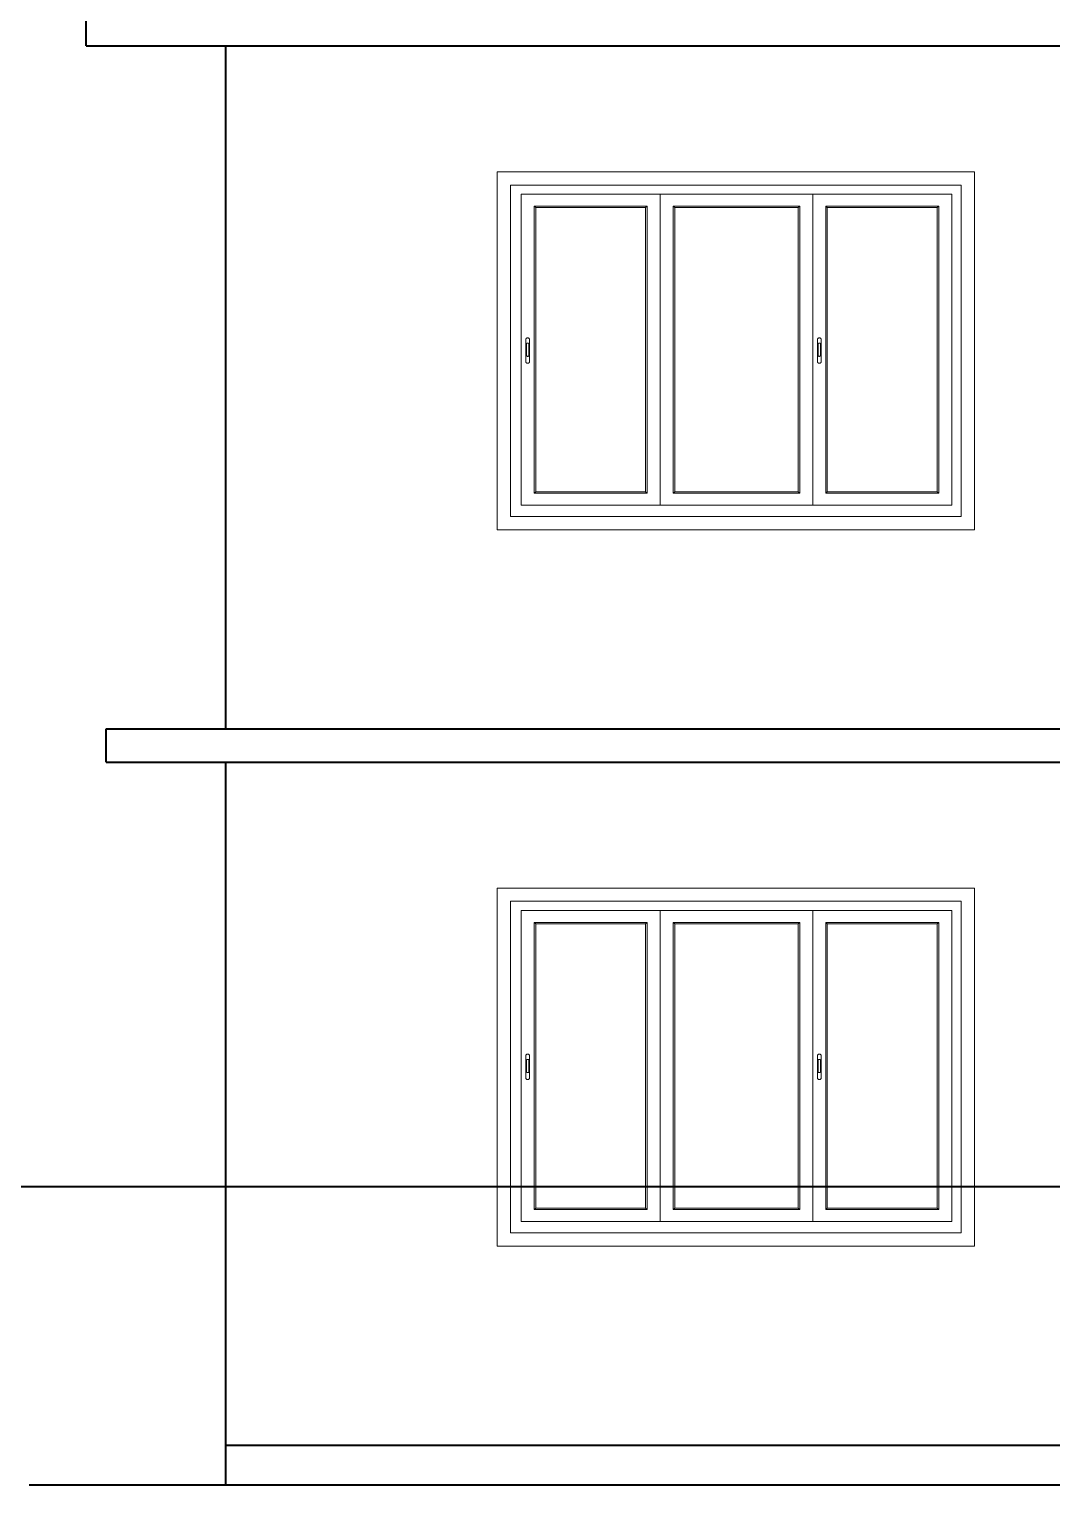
# Model space of a CAD drawing. Header units: inches. Extents: x 141029 to 166402, y -23568 to -18036.
# Drawn here: x 149451.2 to 149605.5, y -22567 to -22347.5 of the extents above; entities that cross this region are included whole.
import ezdxf

# ---------------------------------------------------------------- set-up
doc = ezdxf.new("R2010")
doc.units = ezdxf.units.IN
doc.header["$LTSCALE"] = 0.5
doc.header["$MEASUREMENT"] = 0
for name, color, linetype, lineweight in [('PARAPET', 50, 'Continuous', 13), ('wall', 1, 'Continuous', 40), ('window', 4, 'Continuous', 13)]:
    doc.layers.add(name, color=color, linetype=linetype, lineweight=lineweight)

msp = doc.modelspace()

# ---------------------------------------------------------------- linework, layer by layer
at = {"layer": 'PARAPET'}
for p, q in [((149537.09, -22368.99), (149521.78, -22368.99)), ((149521.78, -22368.99), (149521.78, -22382.22)), ((149577.11, -22368.99), (149537.09, -22368.99)), ((149593.78, -22368.99), (149577.11, -22368.99)), ((149593.78, -22382.22), (149593.78, -22368.99)), ((149523.78, -22370.99), (149523.78, -22382.22)), ((149537.09, -22370.99), (149523.78, -22370.99)), ((149577.11, -22370.99), (149537.09, -22370.99)), ((149591.78, -22370.99), (149577.11, -22370.99)), ((149591.78, -22382.22), (149591.78, -22370.99)), ((149521.78, -22382.22), (149521.78, -22406.18)), ((149523.78, -22382.22), (149523.78, -22406.18)), ((149591.78, -22406.18), (149591.78, -22382.22)), ((149593.78, -22406.18), (149593.78, -22382.22)), ((149521.78, -22406.18), (149521.78, -22422.99)), ((149523.78, -22406.18), (149523.78, -22420.99)), ((149591.78, -22420.99), (149591.78, -22406.18)), ((149593.78, -22422.99), (149593.78, -22406.18)), ((149523.78, -22420.99), (149537.09, -22420.99)), ((149537.09, -22420.99), (149577.11, -22420.99)), ((149577.11, -22420.99), (149591.78, -22420.99)), ((149521.78, -22422.99), (149537.09, -22422.99)), ((149537.09, -22422.99), (149577.11, -22422.99)), ((149577.11, -22422.99), (149593.78, -22422.99)), ((149521.78, -22476.99), (149521.78, -22490.22)), ((149537.09, -22476.99), (149521.78, -22476.99)), ((149523.78, -22478.99), (149523.78, -22490.22)), ((149537.09, -22478.99), (149523.78, -22478.99)), ((149577.11, -22476.99), (149537.09, -22476.99)), ((149577.11, -22478.99), (149537.09, -22478.99)), ((149593.78, -22476.99), (149577.11, -22476.99)), ((149591.78, -22478.99), (149577.11, -22478.99)), ((149591.78, -22490.22), (149591.78, -22478.99)), ((149593.78, -22490.22), (149593.78, -22476.99)), ((149521.78, -22490.22), (149521.78, -22514.18)), ((149523.78, -22490.22), (149523.78, -22514.18)), ((149591.78, -22514.18), (149591.78, -22490.22)), ((149593.78, -22514.18), (149593.78, -22490.22)), ((149521.78, -22514.18), (149521.78, -22530.99)), ((149523.78, -22514.18), (149523.78, -22528.99)), ((149591.78, -22528.99), (149591.78, -22514.18)), ((149593.78, -22530.99), (149593.78, -22514.18)), ((149523.78, -22528.99), (149537.09, -22528.99)), ((149537.09, -22528.99), (149577.11, -22528.99)), ((149577.11, -22528.99), (149591.78, -22528.99)), ((149521.78, -22530.99), (149537.09, -22530.99)), ((149537.09, -22530.99), (149577.11, -22530.99)), ((149577.11, -22530.99), (149593.78, -22530.99))]:
    msp.add_line(p, q, dxfattribs=at)
at = {"layer": 'wall'}
for p, q in [((149459.78, -22349.99), (149459.78, -22308.99)), ((149459.78, -22349.99), (149765.78, -22349.99)), ((149480.78, -22349.99), (149480.78, -22452.99)), ((149462.78, -22452.99), (149765.78, -22452.99)), ((149462.78, -22457.99), (149462.78, -22452.99)), ((149462.78, -22457.99), (149766.78, -22457.99)), ((149480.78, -22457.99), (149480.78, -22566.99)), ((149480.78, -22560.99), (149748.78, -22560.99)), ((149451.17, -22566.99), (149780.69, -22566.99))]:
    msp.add_line(p, q, dxfattribs=at)
msp.add_xline((165204.7, -22521.97), (1, 0), dxfattribs=at)
at = {"layer": 'window'}
for p, q in [((149525.39, -22382.22), (149525.39, -22372.38)), ((149537.09, -22372.38), (149525.39, -22372.38)), ((149577.11, -22372.38), (149537.09, -22372.38)), ((149546.39, -22372.38), (149546.39, -22382.22)), ((149569.39, -22372.38), (149569.39, -22382.22)), ((149590.39, -22372.38), (149577.11, -22372.38)), ((149590.39, -22372.38), (149590.39, -22382.22)), ((149527.36, -22382.22), (149527.36, -22374.18)), ((149527.36, -22374.18), (149537.09, -22374.18)), ((149527.6, -22374.4), (149527.36, -22374.18)), ((149527.6, -22382.22), (149527.6, -22374.4)), ((149537.09, -22374.4), (149527.6, -22374.4)), ((149537.09, -22374.18), (149544.43, -22374.18)), ((149544.18, -22374.4), (149537.09, -22374.4)), ((149544.18, -22374.4), (149544.43, -22374.18)), ((149544.18, -22374.4), (149544.18, -22382.22)), ((149544.43, -22374.18), (149544.43, -22382.22)), ((149567.43, -22374.18), (149548.36, -22374.18)), ((149548.36, -22374.18), (149548.36, -22382.22)), ((149548.6, -22374.4), (149548.36, -22374.18)), ((149548.6, -22374.4), (149548.6, -22382.22)), ((149548.6, -22374.4), (149567.18, -22374.4)), ((149567.18, -22374.4), (149567.43, -22374.18)), ((149567.18, -22382.22), (149567.18, -22374.4)), ((149567.43, -22382.22), (149567.43, -22374.18)), ((149571.36, -22382.22), (149571.36, -22374.18)), ((149571.36, -22374.18), (149577.11, -22374.18)), ((149571.6, -22374.4), (149571.36, -22374.18)), ((149571.6, -22382.22), (149571.6, -22374.4)), ((149577.11, -22374.4), (149571.6, -22374.4)), ((149577.11, -22374.18), (149588.43, -22374.18)), ((149588.18, -22374.4), (149577.11, -22374.4)), ((149588.18, -22374.4), (149588.43, -22374.18)), ((149588.18, -22374.4), (149588.18, -22382.22)), ((149588.43, -22374.18), (149588.43, -22382.22)), ((149525.39, -22406.18), (149525.39, -22382.22)), ((149527.36, -22406.18), (149527.36, -22382.22)), ((149527.6, -22406.18), (149527.6, -22382.22)), ((149544.18, -22382.22), (149544.18, -22406.18)), ((149544.43, -22382.22), (149544.43, -22406.18)), ((149546.39, -22382.22), (149546.39, -22406.18)), ((149548.36, -22382.22), (149548.36, -22406.18)), ((149548.6, -22382.22), (149548.6, -22406.18)), ((149567.18, -22406.18), (149567.18, -22382.22)), ((149567.43, -22406.18), (149567.43, -22382.22)), ((149569.39, -22382.22), (149569.39, -22406.18)), ((149571.36, -22406.18), (149571.36, -22382.22)), ((149571.6, -22406.18), (149571.6, -22382.22)), ((149588.18, -22382.22), (149588.18, -22406.18)), ((149588.43, -22382.22), (149588.43, -22406.18)), ((149590.39, -22382.22), (149590.39, -22406.18)), ((149526.12, -22394.22), (149526.13, -22394.19)), ((149526.12, -22394.26), (149526.13, -22394.19)), ((149526.12, -22394.26), (149526.12, -22394.22)), ((149526.12, -22397.65), (149526.12, -22394.26)), ((149526.13, -22394.19), (149526.15, -22394.16)), ((149526.15, -22394.16), (149526.17, -22394.13)), ((149526.2, -22394.1), (149526.17, -22394.13)), ((149526.23, -22394.08), (149526.2, -22394.1)), ((149526.22, -22394.93), (149526.21, -22394.95)), ((149526.21, -22394.95), (149526.21, -22394.98)), ((149526.21, -22394.98), (149526.21, -22396.68)), ((149526.23, -22394.91), (149526.22, -22394.93)), ((149526.23, -22394.08), (149526.27, -22394.06)), ((149526.24, -22394.89), (149526.23, -22394.91)), ((149526.26, -22394.87), (149526.24, -22394.89)), ((149526.28, -22394.86), (149526.26, -22394.87)), ((149526.3, -22394.05), (149526.27, -22394.06)), ((149526.31, -22394.84), (149526.28, -22394.86)), ((149526.35, -22394.04), (149526.3, -22394.05)), ((149526.33, -22394.84), (149526.31, -22394.84)), ((149526.36, -22394.83), (149526.33, -22394.84)), ((149526.39, -22394.04), (149526.35, -22394.04)), ((149526.39, -22394.83), (149526.36, -22394.83)), ((149526.43, -22394.04), (149526.39, -22394.04)), ((149526.42, -22394.83), (149526.39, -22394.83)), ((149526.44, -22394.84), (149526.42, -22394.83)), ((149526.43, -22394.04), (149526.47, -22394.05)), ((149526.47, -22394.84), (149526.44, -22394.84)), ((149526.47, -22394.05), (149526.51, -22394.06)), ((149526.5, -22394.86), (149526.47, -22394.84)), ((149526.52, -22394.87), (149526.5, -22394.86)), ((149526.51, -22394.06), (149526.55, -22394.08)), ((149526.54, -22394.89), (149526.52, -22394.87)), ((149526.55, -22394.91), (149526.54, -22394.89)), ((149526.55, -22394.08), (149526.58, -22394.1)), ((149526.56, -22394.93), (149526.55, -22394.91)), ((149526.57, -22394.95), (149526.56, -22394.93)), ((149526.57, -22394.98), (149526.57, -22394.95)), ((149526.57, -22396.68), (149526.57, -22394.98)), ((149526.58, -22394.1), (149526.61, -22394.13)), ((149526.63, -22394.16), (149526.61, -22394.13)), ((149526.65, -22394.19), (149526.63, -22394.16)), ((149526.66, -22394.22), (149526.65, -22394.19)), ((149526.66, -22394.22), (149526.66, -22394.26)), ((149526.66, -22394.26), (149526.66, -22397.65)), ((149570.12, -22394.22), (149570.13, -22394.19)), ((149570.12, -22394.26), (149570.13, -22394.19)), ((149570.12, -22394.26), (149570.12, -22394.22)), ((149570.12, -22397.65), (149570.12, -22394.26)), ((149570.13, -22394.19), (149570.15, -22394.16)), ((149570.15, -22394.16), (149570.17, -22394.13)), ((149570.2, -22394.1), (149570.17, -22394.13)), ((149570.23, -22394.08), (149570.2, -22394.1)), ((149570.22, -22394.93), (149570.21, -22394.95)), ((149570.21, -22394.95), (149570.21, -22394.98)), ((149570.21, -22394.98), (149570.21, -22396.68)), ((149570.23, -22394.91), (149570.22, -22394.93)), ((149570.23, -22394.08), (149570.27, -22394.06)), ((149570.24, -22394.89), (149570.23, -22394.91)), ((149570.26, -22394.87), (149570.24, -22394.89)), ((149570.28, -22394.86), (149570.26, -22394.87)), ((149570.3, -22394.05), (149570.27, -22394.06)), ((149570.31, -22394.84), (149570.28, -22394.86)), ((149570.35, -22394.04), (149570.3, -22394.05)), ((149570.33, -22394.84), (149570.31, -22394.84)), ((149570.36, -22394.83), (149570.33, -22394.84)), ((149570.39, -22394.04), (149570.35, -22394.04)), ((149570.39, -22394.83), (149570.36, -22394.83)), ((149570.43, -22394.04), (149570.39, -22394.04)), ((149570.42, -22394.83), (149570.39, -22394.83)), ((149570.44, -22394.84), (149570.42, -22394.83)), ((149570.43, -22394.04), (149570.47, -22394.05)), ((149570.47, -22394.84), (149570.44, -22394.84)), ((149570.47, -22394.05), (149570.51, -22394.06)), ((149570.5, -22394.86), (149570.47, -22394.84)), ((149570.52, -22394.87), (149570.5, -22394.86)), ((149570.51, -22394.06), (149570.55, -22394.08)), ((149570.54, -22394.89), (149570.52, -22394.87)), ((149570.55, -22394.91), (149570.54, -22394.89)), ((149570.55, -22394.08), (149570.58, -22394.1)), ((149570.56, -22394.93), (149570.55, -22394.91)), ((149570.57, -22394.95), (149570.56, -22394.93)), ((149570.57, -22394.98), (149570.57, -22394.95)), ((149570.57, -22396.68), (149570.57, -22394.98)), ((149570.58, -22394.1), (149570.61, -22394.13)), ((149570.63, -22394.16), (149570.61, -22394.13)), ((149570.65, -22394.19), (149570.63, -22394.16)), ((149570.66, -22394.22), (149570.65, -22394.19)), ((149570.66, -22394.22), (149570.66, -22394.26)), ((149570.66, -22394.26), (149570.66, -22397.65)), ((149526.12, -22397.68), (149526.12, -22397.65)), ((149526.13, -22397.72), (149526.12, -22397.68)), ((149526.13, -22397.72), (149526.15, -22397.75)), ((149526.15, -22397.75), (149526.17, -22397.78)), ((149526.17, -22397.78), (149526.2, -22397.81)), ((149526.21, -22396.71), (149526.21, -22396.68)), ((149526.22, -22396.73), (149526.21, -22396.71)), ((149526.23, -22396.75), (149526.22, -22396.73)), ((149526.24, -22396.77), (149526.23, -22396.75)), ((149526.26, -22396.79), (149526.24, -22396.77)), ((149526.28, -22396.8), (149526.26, -22396.79)), ((149526.31, -22396.82), (149526.28, -22396.8)), ((149526.33, -22396.82), (149526.31, -22396.82)), ((149526.36, -22396.83), (149526.33, -22396.82)), ((149526.39, -22396.83), (149526.36, -22396.83)), ((149526.42, -22396.83), (149526.39, -22396.83)), ((149526.44, -22396.82), (149526.42, -22396.83)), ((149526.47, -22396.82), (149526.44, -22396.82)), ((149526.5, -22396.8), (149526.47, -22396.82)), ((149526.52, -22396.79), (149526.5, -22396.8)), ((149526.54, -22396.77), (149526.52, -22396.79)), ((149526.55, -22396.75), (149526.54, -22396.77)), ((149526.56, -22396.73), (149526.55, -22396.75)), ((149526.57, -22396.71), (149526.56, -22396.73)), ((149526.57, -22396.68), (149526.57, -22396.71)), ((149526.58, -22397.81), (149526.61, -22397.78)), ((149526.61, -22397.78), (149526.63, -22397.75)), ((149526.65, -22397.72), (149526.63, -22397.75)), ((149526.66, -22397.65), (149526.65, -22397.72)), ((149526.66, -22397.68), (149526.65, -22397.72)), ((149526.66, -22397.68), (149526.66, -22397.65)), ((149570.12, -22397.68), (149570.12, -22397.65)), ((149570.13, -22397.72), (149570.12, -22397.68)), ((149570.13, -22397.72), (149570.15, -22397.75)), ((149570.15, -22397.75), (149570.17, -22397.78)), ((149570.17, -22397.78), (149570.2, -22397.81)), ((149570.21, -22396.71), (149570.21, -22396.68)), ((149570.22, -22396.73), (149570.21, -22396.71)), ((149570.23, -22396.75), (149570.22, -22396.73)), ((149570.24, -22396.77), (149570.23, -22396.75)), ((149570.26, -22396.79), (149570.24, -22396.77)), ((149570.28, -22396.8), (149570.26, -22396.79)), ((149570.31, -22396.82), (149570.28, -22396.8)), ((149570.33, -22396.82), (149570.31, -22396.82)), ((149570.36, -22396.83), (149570.33, -22396.82)), ((149570.39, -22396.83), (149570.36, -22396.83)), ((149570.42, -22396.83), (149570.39, -22396.83)), ((149570.44, -22396.82), (149570.42, -22396.83)), ((149570.47, -22396.82), (149570.44, -22396.82)), ((149570.5, -22396.8), (149570.47, -22396.82)), ((149570.52, -22396.79), (149570.5, -22396.8)), ((149570.54, -22396.77), (149570.52, -22396.79)), ((149570.55, -22396.75), (149570.54, -22396.77)), ((149570.56, -22396.73), (149570.55, -22396.75)), ((149570.57, -22396.71), (149570.56, -22396.73)), ((149570.57, -22396.68), (149570.57, -22396.71)), ((149570.58, -22397.81), (149570.61, -22397.78)), ((149570.61, -22397.78), (149570.63, -22397.75)), ((149570.65, -22397.72), (149570.63, -22397.75)), ((149570.66, -22397.65), (149570.65, -22397.72)), ((149570.66, -22397.68), (149570.65, -22397.72)), ((149570.66, -22397.68), (149570.66, -22397.65)), ((149526.23, -22397.83), (149526.2, -22397.81)), ((149526.27, -22397.85), (149526.23, -22397.83)), ((149526.27, -22397.85), (149526.3, -22397.86)), ((149526.35, -22397.87), (149526.3, -22397.86)), ((149526.39, -22397.87), (149526.35, -22397.87)), ((149526.39, -22397.87), (149526.43, -22397.87)), ((149526.43, -22397.87), (149526.47, -22397.86)), ((149526.51, -22397.85), (149526.47, -22397.86)), ((149526.55, -22397.83), (149526.51, -22397.85)), ((149526.55, -22397.83), (149526.58, -22397.81)), ((149570.23, -22397.83), (149570.2, -22397.81)), ((149570.27, -22397.85), (149570.23, -22397.83)), ((149570.27, -22397.85), (149570.3, -22397.86)), ((149570.35, -22397.87), (149570.3, -22397.86)), ((149570.39, -22397.87), (149570.35, -22397.87)), ((149570.39, -22397.87), (149570.43, -22397.87)), ((149570.43, -22397.87), (149570.47, -22397.86)), ((149570.51, -22397.85), (149570.47, -22397.86)), ((149570.55, -22397.83), (149570.51, -22397.85)), ((149570.55, -22397.83), (149570.58, -22397.81)), ((149525.39, -22419.27), (149525.39, -22406.18)), ((149527.36, -22417.47), (149527.36, -22406.18)), ((149527.6, -22417.25), (149527.6, -22406.18)), ((149544.18, -22406.18), (149544.18, -22417.25)), ((149544.43, -22406.18), (149544.43, -22417.47)), ((149546.39, -22406.18), (149546.39, -22419.27)), ((149548.36, -22406.18), (149548.36, -22417.47)), ((149548.6, -22406.18), (149548.6, -22417.25)), ((149567.18, -22417.25), (149567.18, -22406.18)), ((149567.43, -22417.47), (149567.43, -22406.18)), ((149569.39, -22406.18), (149569.39, -22419.27)), ((149571.36, -22417.47), (149571.36, -22406.18)), ((149571.6, -22417.25), (149571.6, -22406.18)), ((149588.18, -22406.18), (149588.18, -22417.25)), ((149588.43, -22406.18), (149588.43, -22417.47)), ((149590.39, -22406.18), (149590.39, -22419.27)), ((149527.36, -22417.47), (149527.6, -22417.25)), ((149537.09, -22417.47), (149527.36, -22417.47)), ((149537.09, -22417.25), (149527.6, -22417.25)), ((149544.18, -22417.25), (149537.09, -22417.25)), ((149544.43, -22417.47), (149537.09, -22417.47)), ((149544.18, -22417.25), (149544.43, -22417.47)), ((149548.6, -22417.25), (149548.36, -22417.47)), ((149548.36, -22417.47), (149567.43, -22417.47)), ((149548.6, -22417.25), (149567.18, -22417.25)), ((149567.43, -22417.47), (149567.18, -22417.25)), ((149571.36, -22417.47), (149571.6, -22417.25)), ((149577.11, -22417.47), (149571.36, -22417.47)), ((149577.11, -22417.25), (149571.6, -22417.25)), ((149588.18, -22417.25), (149577.11, -22417.25)), ((149588.43, -22417.47), (149577.11, -22417.47)), ((149588.18, -22417.25), (149588.43, -22417.47)), ((149525.39, -22419.27), (149537.09, -22419.27)), ((149537.09, -22419.27), (149546.39, -22419.27)), ((149569.39, -22419.27), (149546.39, -22419.27)), ((149569.39, -22419.27), (149577.11, -22419.27)), ((149577.11, -22419.27), (149590.39, -22419.27)), ((149537.09, -22480.38), (149525.39, -22480.38)), ((149525.39, -22490.22), (149525.39, -22480.38)), ((149577.11, -22480.38), (149537.09, -22480.38)), ((149546.39, -22480.38), (149546.39, -22490.22)), ((149569.39, -22480.38), (149569.39, -22490.22)), ((149590.39, -22480.38), (149577.11, -22480.38)), ((149590.39, -22480.38), (149590.39, -22490.22)), ((149527.36, -22482.18), (149537.09, -22482.18)), ((149527.6, -22482.4), (149527.36, -22482.18)), ((149527.36, -22490.22), (149527.36, -22482.18)), ((149537.09, -22482.4), (149527.6, -22482.4)), ((149527.6, -22490.22), (149527.6, -22482.4)), ((149537.09, -22482.18), (149544.43, -22482.18)), ((149544.18, -22482.4), (149537.09, -22482.4)), ((149544.18, -22482.4), (149544.43, -22482.18)), ((149544.18, -22482.4), (149544.18, -22490.22)), ((149544.43, -22482.18), (149544.43, -22490.22)), ((149567.43, -22482.18), (149548.36, -22482.18)), ((149548.36, -22482.18), (149548.36, -22490.22)), ((149548.6, -22482.4), (149548.36, -22482.18)), ((149548.6, -22482.4), (149548.6, -22490.22)), ((149548.6, -22482.4), (149567.18, -22482.4)), ((149567.18, -22482.4), (149567.43, -22482.18)), ((149567.18, -22490.22), (149567.18, -22482.4)), ((149567.43, -22490.22), (149567.43, -22482.18)), ((149571.36, -22482.18), (149577.11, -22482.18)), ((149571.6, -22482.4), (149571.36, -22482.18)), ((149571.36, -22490.22), (149571.36, -22482.18)), ((149577.11, -22482.4), (149571.6, -22482.4)), ((149571.6, -22490.22), (149571.6, -22482.4)), ((149577.11, -22482.18), (149588.43, -22482.18)), ((149588.18, -22482.4), (149577.11, -22482.4)), ((149588.18, -22482.4), (149588.43, -22482.18)), ((149588.18, -22482.4), (149588.18, -22490.22)), ((149588.43, -22482.18), (149588.43, -22490.22)), ((149525.39, -22514.18), (149525.39, -22490.22)), ((149527.36, -22514.18), (149527.36, -22490.22)), ((149527.6, -22514.18), (149527.6, -22490.22)), ((149544.18, -22490.22), (149544.18, -22514.18)), ((149544.43, -22490.22), (149544.43, -22514.18)), ((149546.39, -22490.22), (149546.39, -22514.18)), ((149548.36, -22490.22), (149548.36, -22514.18)), ((149548.6, -22490.22), (149548.6, -22514.18)), ((149567.18, -22514.18), (149567.18, -22490.22)), ((149567.43, -22514.18), (149567.43, -22490.22)), ((149569.39, -22490.22), (149569.39, -22514.18)), ((149571.36, -22514.18), (149571.36, -22490.22)), ((149571.6, -22514.18), (149571.6, -22490.22)), ((149588.18, -22490.22), (149588.18, -22514.18)), ((149588.43, -22490.22), (149588.43, -22514.18)), ((149590.39, -22490.22), (149590.39, -22514.18)), ((149526.12, -22502.22), (149526.13, -22502.19)), ((149526.12, -22502.26), (149526.13, -22502.19)), ((149526.12, -22502.26), (149526.12, -22502.22)), ((149526.12, -22505.65), (149526.12, -22502.26)), ((149526.13, -22502.19), (149526.15, -22502.16)), ((149526.15, -22502.16), (149526.17, -22502.13)), ((149526.2, -22502.1), (149526.17, -22502.13)), ((149526.23, -22502.08), (149526.2, -22502.1)), ((149526.22, -22502.93), (149526.21, -22502.95)), ((149526.21, -22502.95), (149526.21, -22502.98)), ((149526.21, -22502.98), (149526.21, -22504.68)), ((149526.23, -22502.91), (149526.22, -22502.93)), ((149526.23, -22502.08), (149526.27, -22502.06)), ((149526.24, -22502.89), (149526.23, -22502.91)), ((149526.26, -22502.87), (149526.24, -22502.89)), ((149526.28, -22502.86), (149526.26, -22502.87)), ((149526.3, -22502.05), (149526.27, -22502.06)), ((149526.31, -22502.84), (149526.28, -22502.86)), ((149526.35, -22502.04), (149526.3, -22502.05)), ((149526.33, -22502.84), (149526.31, -22502.84)), ((149526.36, -22502.83), (149526.33, -22502.84)), ((149526.39, -22502.04), (149526.35, -22502.04)), ((149526.39, -22502.83), (149526.36, -22502.83)), ((149526.43, -22502.04), (149526.39, -22502.04)), ((149526.42, -22502.83), (149526.39, -22502.83)), ((149526.44, -22502.84), (149526.42, -22502.83)), ((149526.43, -22502.04), (149526.47, -22502.05)), ((149526.47, -22502.84), (149526.44, -22502.84)), ((149526.47, -22502.05), (149526.51, -22502.06)), ((149526.5, -22502.86), (149526.47, -22502.84)), ((149526.52, -22502.87), (149526.5, -22502.86)), ((149526.51, -22502.06), (149526.55, -22502.08)), ((149526.54, -22502.89), (149526.52, -22502.87)), ((149526.55, -22502.91), (149526.54, -22502.89)), ((149526.55, -22502.08), (149526.58, -22502.1)), ((149526.56, -22502.93), (149526.55, -22502.91)), ((149526.57, -22502.95), (149526.56, -22502.93)), ((149526.57, -22502.98), (149526.57, -22502.95)), ((149526.57, -22504.68), (149526.57, -22502.98)), ((149526.58, -22502.1), (149526.61, -22502.13)), ((149526.63, -22502.16), (149526.61, -22502.13)), ((149526.65, -22502.19), (149526.63, -22502.16)), ((149526.66, -22502.22), (149526.65, -22502.19)), ((149526.66, -22502.22), (149526.66, -22502.26)), ((149526.66, -22502.26), (149526.66, -22505.65)), ((149570.12, -22502.22), (149570.13, -22502.19)), ((149570.12, -22502.26), (149570.13, -22502.19)), ((149570.12, -22502.26), (149570.12, -22502.22)), ((149570.12, -22505.65), (149570.12, -22502.26)), ((149570.13, -22502.19), (149570.15, -22502.16)), ((149570.15, -22502.16), (149570.17, -22502.13)), ((149570.2, -22502.1), (149570.17, -22502.13)), ((149570.23, -22502.08), (149570.2, -22502.1)), ((149570.22, -22502.93), (149570.21, -22502.95)), ((149570.21, -22502.95), (149570.21, -22502.98)), ((149570.21, -22502.98), (149570.21, -22504.68)), ((149570.23, -22502.91), (149570.22, -22502.93)), ((149570.23, -22502.08), (149570.27, -22502.06)), ((149570.24, -22502.89), (149570.23, -22502.91)), ((149570.26, -22502.87), (149570.24, -22502.89)), ((149570.28, -22502.86), (149570.26, -22502.87)), ((149570.3, -22502.05), (149570.27, -22502.06)), ((149570.31, -22502.84), (149570.28, -22502.86)), ((149570.35, -22502.04), (149570.3, -22502.05)), ((149570.33, -22502.84), (149570.31, -22502.84)), ((149570.36, -22502.83), (149570.33, -22502.84)), ((149570.39, -22502.04), (149570.35, -22502.04)), ((149570.39, -22502.83), (149570.36, -22502.83)), ((149570.43, -22502.04), (149570.39, -22502.04)), ((149570.42, -22502.83), (149570.39, -22502.83)), ((149570.44, -22502.84), (149570.42, -22502.83)), ((149570.43, -22502.04), (149570.47, -22502.05)), ((149570.47, -22502.84), (149570.44, -22502.84)), ((149570.47, -22502.05), (149570.51, -22502.06)), ((149570.5, -22502.86), (149570.47, -22502.84)), ((149570.52, -22502.87), (149570.5, -22502.86)), ((149570.51, -22502.06), (149570.55, -22502.08)), ((149570.54, -22502.89), (149570.52, -22502.87)), ((149570.55, -22502.91), (149570.54, -22502.89)), ((149570.55, -22502.08), (149570.58, -22502.1)), ((149570.56, -22502.93), (149570.55, -22502.91)), ((149570.57, -22502.95), (149570.56, -22502.93)), ((149570.57, -22502.98), (149570.57, -22502.95)), ((149570.57, -22504.68), (149570.57, -22502.98)), ((149570.58, -22502.1), (149570.61, -22502.13)), ((149570.63, -22502.16), (149570.61, -22502.13)), ((149570.65, -22502.19), (149570.63, -22502.16)), ((149570.66, -22502.22), (149570.65, -22502.19)), ((149570.66, -22502.22), (149570.66, -22502.26)), ((149570.66, -22502.26), (149570.66, -22505.65)), ((149526.21, -22504.71), (149526.21, -22504.68)), ((149526.22, -22504.73), (149526.21, -22504.71)), ((149526.23, -22504.75), (149526.22, -22504.73)), ((149526.24, -22504.77), (149526.23, -22504.75)), ((149526.26, -22504.79), (149526.24, -22504.77)), ((149526.28, -22504.8), (149526.26, -22504.79)), ((149526.31, -22504.82), (149526.28, -22504.8)), ((149526.33, -22504.82), (149526.31, -22504.82)), ((149526.36, -22504.83), (149526.33, -22504.82)), ((149526.39, -22504.83), (149526.36, -22504.83)), ((149526.42, -22504.83), (149526.39, -22504.83)), ((149526.44, -22504.82), (149526.42, -22504.83)), ((149526.47, -22504.82), (149526.44, -22504.82)), ((149526.5, -22504.8), (149526.47, -22504.82)), ((149526.52, -22504.79), (149526.5, -22504.8)), ((149526.54, -22504.77), (149526.52, -22504.79)), ((149526.55, -22504.75), (149526.54, -22504.77)), ((149526.56, -22504.73), (149526.55, -22504.75)), ((149526.57, -22504.71), (149526.56, -22504.73)), ((149526.57, -22504.68), (149526.57, -22504.71)), ((149570.21, -22504.71), (149570.21, -22504.68)), ((149570.22, -22504.73), (149570.21, -22504.71)), ((149570.23, -22504.75), (149570.22, -22504.73)), ((149570.24, -22504.77), (149570.23, -22504.75)), ((149570.26, -22504.79), (149570.24, -22504.77)), ((149570.28, -22504.8), (149570.26, -22504.79)), ((149570.31, -22504.82), (149570.28, -22504.8)), ((149570.33, -22504.82), (149570.31, -22504.82)), ((149570.36, -22504.83), (149570.33, -22504.82)), ((149570.39, -22504.83), (149570.36, -22504.83)), ((149570.42, -22504.83), (149570.39, -22504.83)), ((149570.44, -22504.82), (149570.42, -22504.83)), ((149570.47, -22504.82), (149570.44, -22504.82)), ((149570.5, -22504.8), (149570.47, -22504.82)), ((149570.52, -22504.79), (149570.5, -22504.8)), ((149570.54, -22504.77), (149570.52, -22504.79)), ((149570.55, -22504.75), (149570.54, -22504.77)), ((149570.56, -22504.73), (149570.55, -22504.75)), ((149570.57, -22504.71), (149570.56, -22504.73)), ((149570.57, -22504.68), (149570.57, -22504.71)), ((149526.12, -22505.68), (149526.12, -22505.65)), ((149526.13, -22505.72), (149526.12, -22505.68)), ((149526.13, -22505.72), (149526.15, -22505.75)), ((149526.15, -22505.75), (149526.17, -22505.78)), ((149526.17, -22505.78), (149526.2, -22505.81)), ((149526.23, -22505.83), (149526.2, -22505.81)), ((149526.27, -22505.85), (149526.23, -22505.83)), ((149526.27, -22505.85), (149526.3, -22505.86)), ((149526.35, -22505.87), (149526.3, -22505.86)), ((149526.39, -22505.87), (149526.35, -22505.87)), ((149526.39, -22505.87), (149526.43, -22505.87)), ((149526.43, -22505.87), (149526.47, -22505.86)), ((149526.51, -22505.85), (149526.47, -22505.86)), ((149526.55, -22505.83), (149526.51, -22505.85)), ((149526.55, -22505.83), (149526.58, -22505.81)), ((149526.58, -22505.81), (149526.61, -22505.78)), ((149526.61, -22505.78), (149526.63, -22505.75)), ((149526.65, -22505.72), (149526.63, -22505.75)), ((149526.66, -22505.65), (149526.65, -22505.72)), ((149526.66, -22505.68), (149526.65, -22505.72)), ((149526.66, -22505.68), (149526.66, -22505.65)), ((149570.12, -22505.68), (149570.12, -22505.65)), ((149570.13, -22505.72), (149570.12, -22505.68)), ((149570.13, -22505.72), (149570.15, -22505.75)), ((149570.15, -22505.75), (149570.17, -22505.78)), ((149570.17, -22505.78), (149570.2, -22505.81)), ((149570.23, -22505.83), (149570.2, -22505.81)), ((149570.27, -22505.85), (149570.23, -22505.83)), ((149570.27, -22505.85), (149570.3, -22505.86)), ((149570.35, -22505.87), (149570.3, -22505.86)), ((149570.39, -22505.87), (149570.35, -22505.87)), ((149570.39, -22505.87), (149570.43, -22505.87)), ((149570.43, -22505.87), (149570.47, -22505.86)), ((149570.51, -22505.85), (149570.47, -22505.86)), ((149570.55, -22505.83), (149570.51, -22505.85)), ((149570.55, -22505.83), (149570.58, -22505.81)), ((149570.58, -22505.81), (149570.61, -22505.78)), ((149570.61, -22505.78), (149570.63, -22505.75)), ((149570.65, -22505.72), (149570.63, -22505.75)), ((149570.66, -22505.65), (149570.65, -22505.72)), ((149570.66, -22505.68), (149570.65, -22505.72)), ((149570.66, -22505.68), (149570.66, -22505.65)), ((149525.39, -22527.27), (149525.39, -22514.18)), ((149527.36, -22525.47), (149527.36, -22514.18)), ((149527.6, -22525.25), (149527.6, -22514.18)), ((149544.18, -22514.18), (149544.18, -22525.25)), ((149544.43, -22514.18), (149544.43, -22525.47)), ((149546.39, -22514.18), (149546.39, -22527.27)), ((149548.36, -22514.18), (149548.36, -22525.47)), ((149548.6, -22514.18), (149548.6, -22525.25)), ((149567.18, -22525.25), (149567.18, -22514.18)), ((149567.43, -22525.47), (149567.43, -22514.18)), ((149569.39, -22514.18), (149569.39, -22527.27)), ((149571.36, -22525.47), (149571.36, -22514.18)), ((149571.6, -22525.25), (149571.6, -22514.18)), ((149588.18, -22514.18), (149588.18, -22525.25)), ((149588.43, -22514.18), (149588.43, -22525.47)), ((149590.39, -22514.18), (149590.39, -22527.27)), ((149525.39, -22527.27), (149537.09, -22527.27)), ((149527.36, -22525.47), (149527.6, -22525.25)), ((149537.09, -22525.47), (149527.36, -22525.47)), ((149537.09, -22525.25), (149527.6, -22525.25)), ((149544.18, -22525.25), (149537.09, -22525.25)), ((149544.43, -22525.47), (149537.09, -22525.47)), ((149537.09, -22527.27), (149546.39, -22527.27)), ((149544.18, -22525.25), (149544.43, -22525.47)), ((149569.39, -22527.27), (149546.39, -22527.27)), ((149548.6, -22525.25), (149548.36, -22525.47)), ((149548.36, -22525.47), (149567.43, -22525.47)), ((149548.6, -22525.25), (149567.18, -22525.25)), ((149567.43, -22525.47), (149567.18, -22525.25)), ((149569.39, -22527.27), (149577.11, -22527.27)), ((149571.36, -22525.47), (149571.6, -22525.25)), ((149577.11, -22525.47), (149571.36, -22525.47)), ((149577.11, -22525.25), (149571.6, -22525.25)), ((149588.18, -22525.25), (149577.11, -22525.25)), ((149588.43, -22525.47), (149577.11, -22525.47)), ((149577.11, -22527.27), (149590.39, -22527.27)), ((149588.18, -22525.25), (149588.43, -22525.47))]:
    msp.add_line(p, q, dxfattribs=at)

doc.saveas('drawing.dxf')
